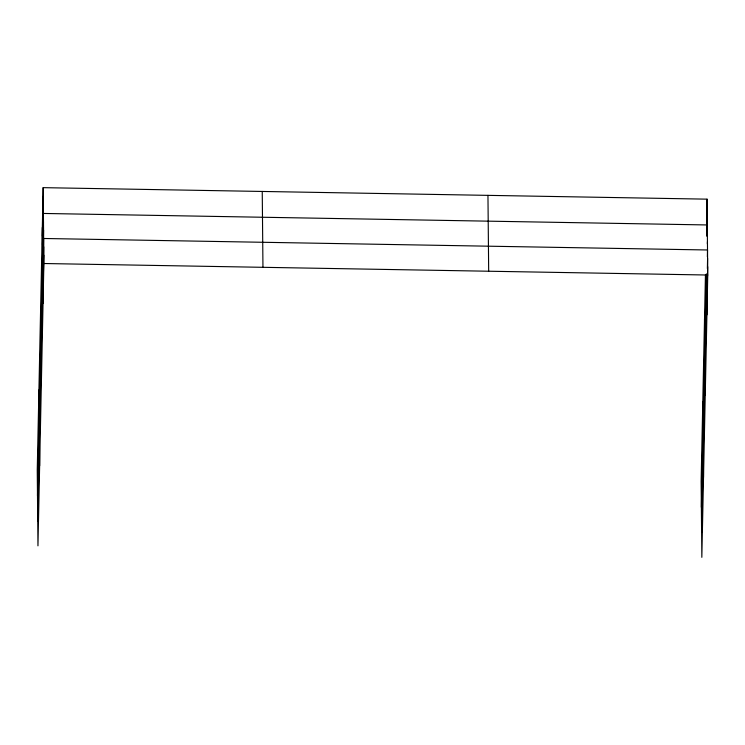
<?xml version="1.0" encoding="UTF-8"?>
<svg xmlns="http://www.w3.org/2000/svg" width="745" height="745" viewBox="0 0 745 745"><rect width="100%" height="100%" fill="white"/><g stroke="black" fill="none" stroke-linecap="round" stroke-linejoin="round"><path stroke-width="1.12" d="M43.163 187.656L37.25 469.974L37.958 545.843L43.871 263.516L43.163 187.656L707.042 199.157L707.75 275.026L701.837 557.344L701.129 481.484L705.45 274.961M42.409 236.109L43.247 196.252M42.493 244.705L43.322 204.847M37.492 495.77L43.406 213.452L707.284 224.953L707.042 236.342M42.651 261.653L43.48 221.796M42.726 269.997L43.564 230.14M37.725 520.802L43.638 238.484L707.517 249.985L707.368 256.82M42.884 286.685L43.722 246.828M42.959 295.029L43.797 255.172M706.632 218.518L707.042 199.157M706.642 230.531L707.117 207.753M706.791 235.718L707.201 216.357M701.371 507.271L706.251 274.086M707.312 235.578L707.359 233.297M706.605 281.498L706.744 274.672M707.387 243.922L707.433 241.641M701.604 532.312L706.986 275.045M706.763 298.186L707.256 274.281M707.378 268.582L707.592 258.338M706.837 306.54L707.675 266.682M43.871 263.516L707.75 275.026M706.53 274.197L706.912 314.884M704.528 319.028L705.236 394.897M702.805 401.462L703.513 477.331M487.956 195.358L488.673 271.227M262.24 191.446L262.957 267.315M42.325 227.514L43.042 303.373M40.649 307.527L41.366 383.386M38.926 389.961L39.634 465.83"/></g></svg>
